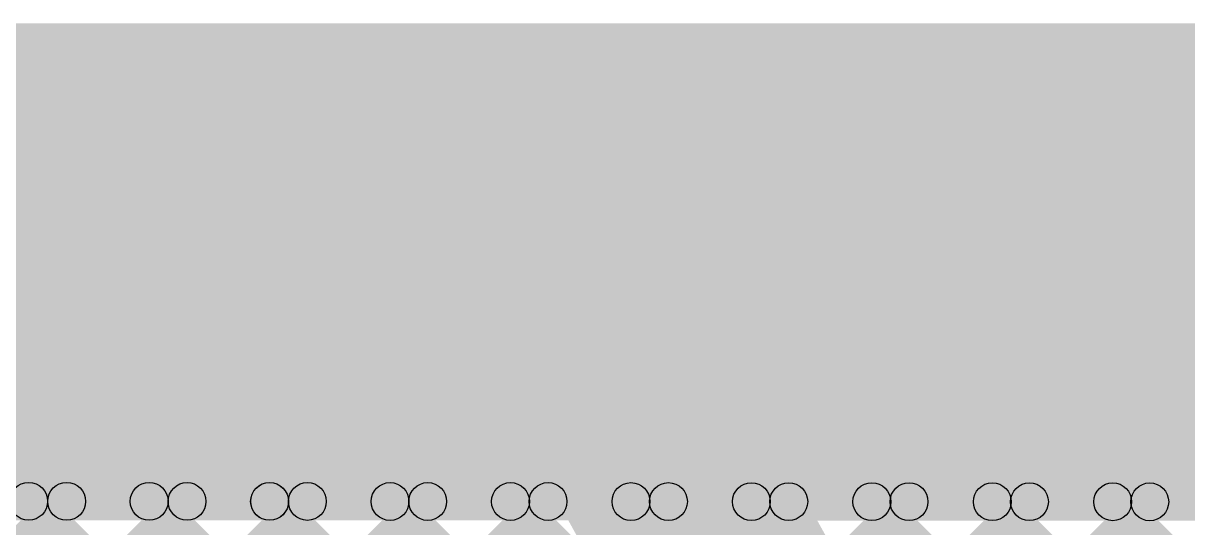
# Model space of a CAD drawing. Header units: millimetres. Extents: x 2.72 to 4.82, y 2.46 to 3.29.
# Drawn here: x 4.0423 to 4.2885, y 3.1804 to 3.287 of the extents above; entities that cross this region are included whole.
import ezdxf

# ---------------------------------------------------------------- set-up
doc = ezdxf.new("R2010")
doc.units = ezdxf.units.MM
doc.header["$MEASUREMENT"] = 0
doc.layers.add('BottomLayer', color=5, linetype='Continuous')
doc.layers.add('TopLayer', color=1, linetype='Continuous')

msp = doc.modelspace()

# ---------------------------------------------------------------- hatches: boundary and pattern name
at = {"layer": 'BottomLayer'}
for points in [[(2.72, 3.18612), (4.81064, 3.18612), (4.81064, 3.287), (2.72, 3.287)], [(4.44375, 2.70521), (4.46723, 2.71823), (4.15566, 3.28032), (4.13217, 3.2673)], [(4.21306, 3.08183), (4.24281, 3.09832), (4.14515, 3.2745), (4.1154, 3.258)]]:
    msp.add_hatch(color=5, dxfattribs=at).paths.add_polyline_path(points)
at = {"layer": 'TopLayer'}
for points in [[(2.86831, 3.18251), (2.86831, 3.19051), (4.66796, 3.18973), (4.66796, 3.18173)], [(3.99652, 3.12537), (3.99087, 3.13103), (4.04866, 3.18882), (4.05432, 3.18317)], [(4.01051, 3.1139), (4.00486, 3.11956), (4.07411, 3.18881), (4.07976, 3.18315)], [(4.01164, 3.08957), (4.00598, 3.09523), (4.09955, 3.1888), (4.10521, 3.18314)], [(4.02388, 3.07636), (4.01822, 3.08201), (4.125, 3.18879), (4.13065, 3.18313)], [(4.02558, 3.0526), (4.01992, 3.05826), (4.15044, 3.18878), (4.1561, 3.18312)], [(4.04063, 3.18317), (4.04629, 3.18883), (4.15184, 3.08328), (4.14618, 3.07762)], [(4.0661, 3.18316), (4.07175, 3.18881), (4.17142, 3.08915), (4.16576, 3.08349)], [(4.09156, 3.18315), (4.09722, 3.1888), (4.13419, 3.15183), (4.12854, 3.14617)], [(4.09157, 3.18315), (4.09722, 3.1888), (4.1342, 3.15183), (4.12854, 3.14618)], [(4.11703, 3.18314), (4.12269, 3.18879), (4.14533, 3.16615), (4.13968, 3.16049)], [(4.1425, 3.18312), (4.14816, 3.18878), (4.17311, 3.16383), (4.16745, 3.15817)], [(4.15933, 3.16089), (4.15367, 3.16655), (4.17589, 3.18877), (4.18154, 3.18311)], [(4.16797, 3.18311), (4.17363, 3.18877), (4.44763, 2.91477), (4.44197, 2.90911)], [(4.18145, 3.15756), (4.1758, 3.16322), (4.20133, 3.18876), (4.20699, 3.1831)], [(4.19498, 3.14564), (4.18933, 3.1513), (4.22678, 3.18874), (4.23243, 3.18309)], [(4.19344, 3.1831), (4.19909, 3.18876), (4.47726, 2.91059), (4.4716, 2.90493)], [(4.20326, 3.12846), (4.19761, 3.13412), (4.25222, 3.18873), (4.25788, 3.18308)], [(4.21175, 3.11149), (4.20609, 3.11715), (4.27767, 3.18872), (4.28332, 3.18307)], [(4.2189, 3.18309), (4.22456, 3.18875), (4.49711, 2.9162), (4.49146, 2.91054)], [(4.24437, 3.18308), (4.25003, 3.18874), (4.54932, 2.88945), (4.54366, 2.88379)], [(4.26984, 3.18307), (4.27549, 3.18873), (4.56131, 2.90291), (4.55565, 2.89726)]]:
    msp.add_hatch(color=1, dxfattribs=at).paths.add_polyline_path(points)
h = msp.add_hatch(color=1, dxfattribs=at)
edge = h.paths.add_edge_path()
edge.add_arc((4.04346, 3.186), 0.004, 0, 360)
h = msp.add_hatch(color=1, dxfattribs=at)
edge = h.paths.add_edge_path()
edge.add_arc((4.05149, 3.18599), 0.004, 0, 360)
h = msp.add_hatch(color=1, dxfattribs=at)
edge = h.paths.add_edge_path()
edge.add_arc((4.06893, 3.18599), 0.004, 0, 360)
h = msp.add_hatch(color=1, dxfattribs=at)
edge = h.paths.add_edge_path()
edge.add_arc((4.07694, 3.18598), 0.004, 0, 360)
h = msp.add_hatch(color=1, dxfattribs=at)
edge = h.paths.add_edge_path()
edge.add_arc((4.0944, 3.18598), 0.004, 0, 360)
h = msp.add_hatch(color=1, dxfattribs=at)
edge = h.paths.add_edge_path()
edge.add_arc((4.09439, 3.18598), 0.004, 0, 360)
h = msp.add_hatch(color=1, dxfattribs=at)
edge = h.paths.add_edge_path()
edge.add_arc((4.10238, 3.18597), 0.004, 0, 360)
h = msp.add_hatch(color=1, dxfattribs=at)
edge = h.paths.add_edge_path()
edge.add_arc((4.11986, 3.18596), 0.004, 0, 360)
h = msp.add_hatch(color=1, dxfattribs=at)
edge = h.paths.add_edge_path()
edge.add_arc((4.12783, 3.18596), 0.004, 0, 360)
h = msp.add_hatch(color=1, dxfattribs=at)
edge = h.paths.add_edge_path()
edge.add_arc((4.14533, 3.18595), 0.004, 0, 360)
h = msp.add_hatch(color=1, dxfattribs=at)
edge = h.paths.add_edge_path()
edge.add_arc((4.15327, 3.18595), 0.004, 0, 360)
h = msp.add_hatch(color=1, dxfattribs=at)
edge = h.paths.add_edge_path()
edge.add_arc((4.1708, 3.18594), 0.004, 0, 360)
h = msp.add_hatch(color=1, dxfattribs=at)
edge = h.paths.add_edge_path()
edge.add_arc((4.17872, 3.18594), 0.004, 0, 360)
h = msp.add_hatch(color=1, dxfattribs=at)
edge = h.paths.add_edge_path()
edge.add_arc((4.19626, 3.18593), 0.004, 0, 360)
h = msp.add_hatch(color=1, dxfattribs=at)
edge = h.paths.add_edge_path()
edge.add_arc((4.20416, 3.18593), 0.004, 0, 360)
h = msp.add_hatch(color=1, dxfattribs=at)
edge = h.paths.add_edge_path()
edge.add_arc((4.22173, 3.18592), 0.004, 0, 360)
h = msp.add_hatch(color=1, dxfattribs=at)
edge = h.paths.add_edge_path()
edge.add_arc((4.2296, 3.18592), 0.004, 0, 360)
h = msp.add_hatch(color=1, dxfattribs=at)
edge = h.paths.add_edge_path()
edge.add_arc((4.2472, 3.18591), 0.004, 0, 360)
h = msp.add_hatch(color=1, dxfattribs=at)
edge = h.paths.add_edge_path()
edge.add_arc((4.25505, 3.18591), 0.004, 0, 360)
h = msp.add_hatch(color=1, dxfattribs=at)
edge = h.paths.add_edge_path()
edge.add_arc((4.27266, 3.1859), 0.004, 0, 360)
h = msp.add_hatch(color=1, dxfattribs=at)
edge = h.paths.add_edge_path()
edge.add_arc((4.28049, 3.18589), 0.004, 0, 360)

# ---------------------------------------------------------------- linework, layer by layer
for centre in [(4.04346, 3.186), (4.05149, 3.18599), (4.06893, 3.18599), (4.07694, 3.18598), (4.09439, 3.18598), (4.0944, 3.18598), (4.10238, 3.18597), (4.11986, 3.18596), (4.12783, 3.18596), (4.14533, 3.18595), (4.15327, 3.18595), (4.1708, 3.18594), (4.17872, 3.18594), (4.19626, 3.18593), (4.20416, 3.18593), (4.22173, 3.18592), (4.2296, 3.18592), (4.2472, 3.18591), (4.25505, 3.18591), (4.27266, 3.1859), (4.28049, 3.18589)]:
    msp.add_circle(centre, 0.004, dxfattribs=at)

doc.saveas('drawing.dxf')
